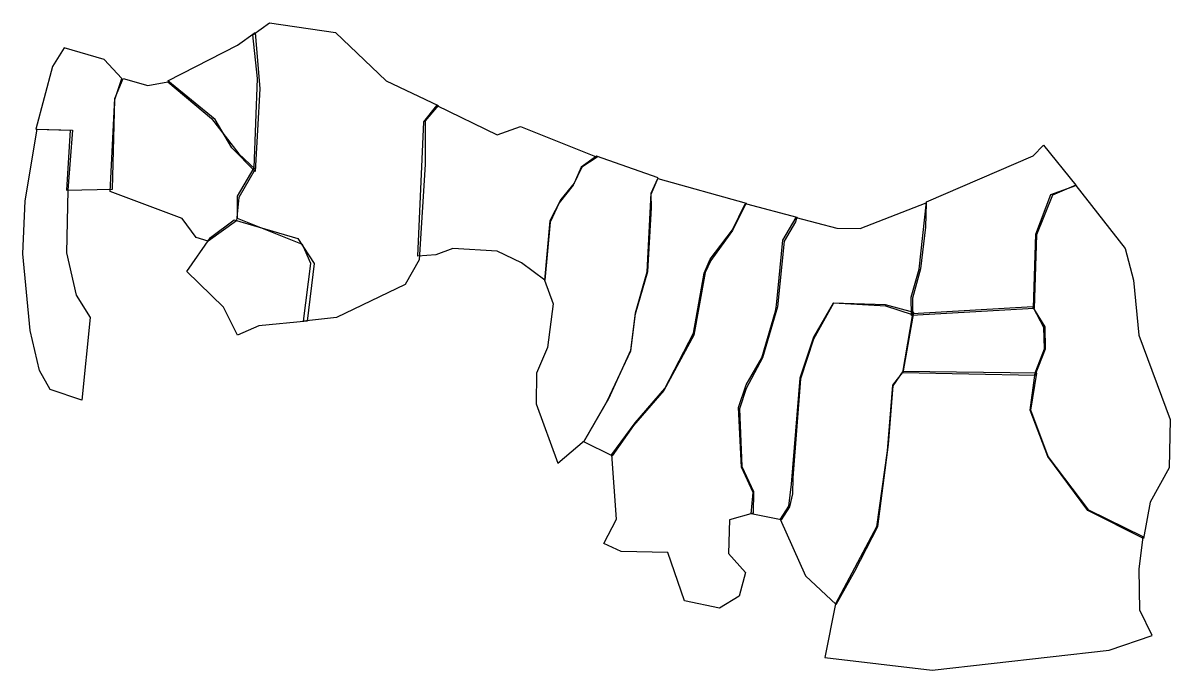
# Model space of a CAD drawing. Extents: x -200 to 586, y 114 to 558.
import ezdxf

# ---------------------------------------------------------------- set-up
doc = ezdxf.new("R2010")
doc.units = 0
doc.layers.add('Layer_1', color=7, linetype='CONTINUOUS')

msp = doc.modelspace()

# ---------------------------------------------------------------- linework, layer by layer
at = {"layer": 'Layer_1', "color": 7}
for points in [[(-101.015256, 518.006228), (-53.336054, 542.249884), (-41.214224, 551.139228), (-37.981736, 512.349372), (-41.214224, 455.780828), (-57.376665, 471.943268), (-68.690373, 491.338196), (-101.015256, 518.006228)], [(-53.336054, 423.455948), (-53.336054, 438.810268), (-42.022346, 458.205196), (-39.59798, 519.622468), (-42.830468, 549.522988), (-31.516759, 557.604204), (13.738074, 551.139228), (48.487322, 518.006228), (84.044688, 501.03566), (75.15535, 490.530076), (75.15535, 460.629564), (71.114739, 395.171676), (61.417274, 378.201116), (14.546197, 355.5737), (-8.08122, 353.149332), (-3.232488, 392.747308), (-8.889342, 405.67726), (-53.336054, 423.455948)], [(-191.52492, 484.87322), (-168.089384, 484.0651), (-170.513752, 442.850876), (-138.996992, 443.658996), (-137.380744, 505.076276), (-132.532016, 519.622468), (-144.653848, 532.55242), (-172.129992, 540.633644), (-180.211216, 527.703692), (-191.52492, 484.87322)], [(-131.723888, 519.622468), (-114.753328, 514.77374), (-101.015256, 517.1981), (-71.114739, 492.146324), (-52.527932, 467.90266), (-41.214224, 457.397076), (-52.527932, 438.00214), (-54.144177, 421.8397), (-73.539106, 408.101628), (-81.620328, 410.525996), (-91.317792, 423.455948), (-140.613232, 442.042756), (-137.380744, 505.884396), (-131.723888, 519.622468)], [(70.306617, 397.596044), (74.347227, 489.721956), (83.236568, 501.03566), (124.450792, 480.832612), (140.613232, 486.489468), (193.141168, 465.478292), (182.635584, 458.811284), (176.574664, 446.285396), (167.079232, 434.163564), (160.816288, 421.03158), (157.179736, 381.231572), (141.219328, 393.151372), (124.652824, 401.232588), (94.146216, 403.050868), (82.428448, 398.606196), (70.306617, 397.596044)], [(-190.7168, 484.87322), (-166.473136, 484.0651), (-169.705624, 442.850876), (-170.513752, 400.020412), (-164.048776, 370.928012), (-154.351312, 355.5737), (-160.00816, 299.005156), (-181.827456, 306.278252), (-189.10056, 319.208204), (-195.565536, 346.684356), (-200.414264, 399.212284), (-198.798024, 435.57778), (-190.7168, 484.87322)], [(418.809248, 434.971684), (491.944288, 466.488444), (499.01536, 473.761548), (521.03668, 446.285396), (505.076272, 439.618388), (494.166624, 412.344268), (492.550384, 361.836644), (408.505688, 356.987908), (408.303656, 369.513804), (413.75848, 388.7067), (418.809248, 434.971684)], [(192.737104, 466.286412), (182.23152, 458.811284), (177.382784, 447.699612), (168.291416, 436.587932), (160.614256, 422.041732), (156.977704, 381.231572), (162.836592, 365.069132), (158.998008, 335.168612), (151.52288, 317.591964), (151.320848, 296.580788), (166.06908, 255.770628), (184.453856, 271.326972), (200.010208, 298.197028), (216.172648, 332.744252), (219.405136, 358.200092), (227.890416, 387.09046), (230.314784, 430.729044), (230.112752, 440.224476), (234.96148, 451.336156), (192.737104, 466.286412)], [(234.557424, 450.9321), (295.166576, 433.961532), (292.338144, 428.304676), (285.873168, 415.374724), (270.922912, 394.767612), (267.084336, 386.484364), (259.407176, 343.6539), (238.800064, 305.672164), (217.99092, 281.630532), (203.44472, 260.821388), (183.84776, 270.518852), (201.02036, 300.015308), (216.172648, 333.148308), (219.405136, 358.806188), (227.28432, 386.888428), (230.112752, 440.830572), (234.557424, 450.9321)], [(521.03668, 446.083364), (554.977808, 402.848836), (560.634664, 381.231572), (564.271216, 343.6539), (585.686448, 285.67114), (585.080352, 252.53814), (572.1504, 229.102596), (567.503704, 204.050812), (529.319936, 223.44574), (501.843784, 260.417324), (489.721952, 292.136116), (493.156472, 317.793988), (499.621448, 334.15846), (499.217392, 348.70466), (492.14632, 362.2407), (493.762568, 412.748332), (504.06612, 440.022452), (521.03668, 446.083364)], [(295.368608, 433.557476), (329.915824, 424.4661), (329.107696, 421.233612), (321.228512, 407.899596), (316.581808, 363.048828), (306.48028, 328.097548), (295.166576, 307.086372), (290.519872, 293.146268), (292.338144, 253.548292), (300.217336, 236.3757), (300.015304, 221.425436), (283.852864, 216.980764), (283.044744, 193.949292), (294.762512, 180.817308), (290.31784, 164.654868), (276.983832, 156.371612), (252.9422, 161.42238), (241.628488, 194.55538), (209.50564, 195.161476), (197.58584, 200.818324), (206.273152, 217.384828), (203.242696, 261.83154), (219.203104, 283.448804), (239.406152, 307.086372), (259.205144, 344.866076), (266.47824, 386.0803), (270.518848, 395.57574), (285.873168, 415.778788), (294.56048, 433.557476), (295.368608, 433.557476)], [(329.51176, 424.264068), (357.391968, 416.990972), (373.352384, 416.586908), (418.607216, 434.365596), (418.00112, 417.59706), (414.566608, 388.908732), (409.111784, 368.907708), (409.111784, 357.391972), (390.929032, 363.452884), (354.967608, 365.473188), (341.43156, 340.825468), (332.340184, 313.551348), (327.289424, 245.6691), (326.885368, 234.759452), (324.865056, 225.870108), (319.208208, 216.980764), (298.601096, 221.02138), (300.015304, 235.769604), (291.934088, 252.942196), (289.913784, 293.954388), (295.166576, 309.51074), (305.874192, 328.097548), (315.369624, 360.018364), (315.97572, 364.05898), (320.420384, 408.707724), (329.51176, 424.264068)], [(-71.922862, 410.525996), (-55.760421, 422.647828), (-12.12183, 409.717876), (-0.808122, 392.747308), (-5.656854, 353.149332), (-38.789858, 349.916844), (-53.336054, 343.451868), (-63.033519, 362.846796), (-88.085304, 387.090452), (-71.922862, 410.525996)], [(354.765576, 365.473188), (341.43156, 342.239684), (331.936128, 313.955412), (326.07724, 241.42646), (324.258968, 226.274172), (318.40008, 217.384828), (335.774704, 178.594972), (356.987912, 158.998012), (369.715832, 181.82746), (385.474208, 212.334068), (392.747312, 268.70058), (395.9798, 308.70262), (403.050864, 319.006172), (410.121936, 359.008212), (390.727008, 364.261012), (354.765576, 365.473188)], [(409.111784, 358.200092), (402.444776, 317.99602), (493.358504, 316.177748), (500.227544, 334.15846), (500.025512, 349.310748), (491.742256, 363.048828), (409.111784, 358.200092)], [(402.848832, 318.602116), (395.575736, 309.308708), (391.73716, 264.255908), (384.464056, 212.132036), (356.381816, 159.402076), (349.10872, 122.632516), (422.647824, 113.945204), (544.06816, 127.683284), (573.362584, 137.58278), (565.079336, 154.957404), (564.47324, 183.039644), (567.301672, 205.262996), (530.128056, 223.647772), (502.247848, 260.417324), (490.328048, 292.136116), (494.368656, 317.389932), (402.848832, 318.602116)]]:
    msp.add_lwpolyline(points, close=True, dxfattribs=at)

doc.saveas('drawing.dxf')
